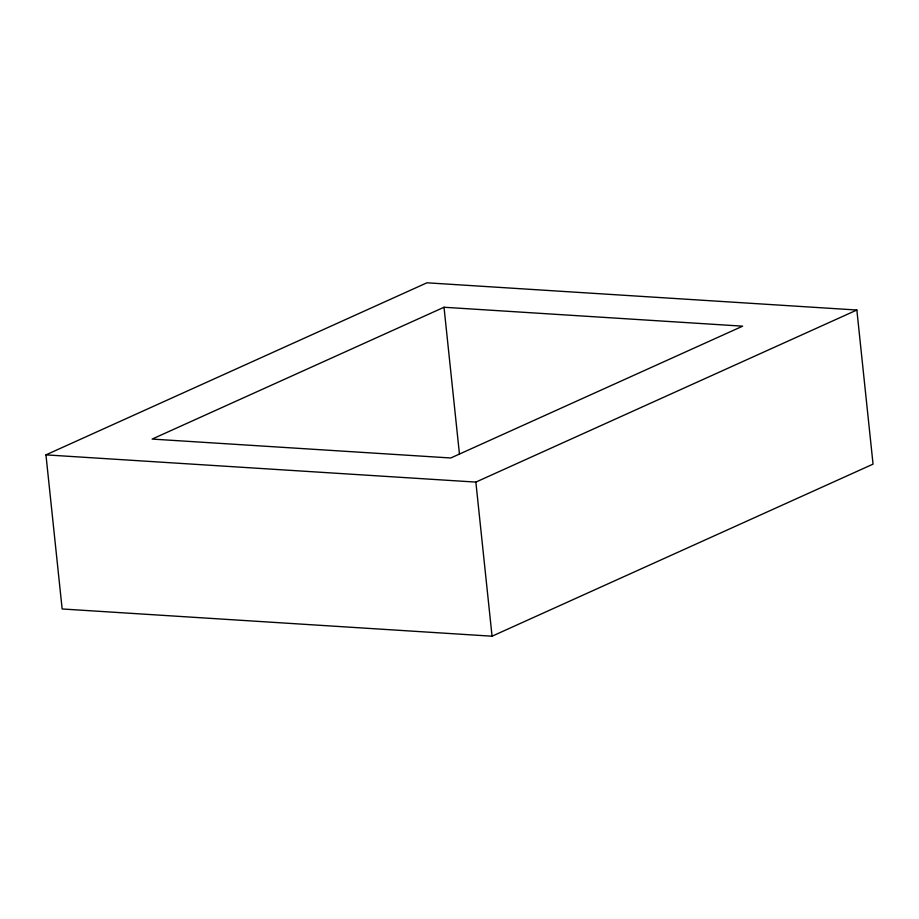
<?xml version="1.0" encoding="UTF-8"?>
<svg xmlns="http://www.w3.org/2000/svg" width="919" height="919" viewBox="0 0 919 919"><rect width="100%" height="100%" fill="white"/><g stroke="black" fill="none" stroke-linecap="round" stroke-linejoin="round"><path stroke-width="1.38" d="M45.95 454.871L426.944 282.799L856.853 310.025L873.05 464.129L492.056 636.201L62.147 608.975L45.95 454.871L475.858 482.096L856.853 310.025M444.015 307.256L152.14 439.075L450.769 457.984L742.655 326.165L444.015 307.256L459.466 454.216M475.858 482.096L492.056 636.201"/></g></svg>
